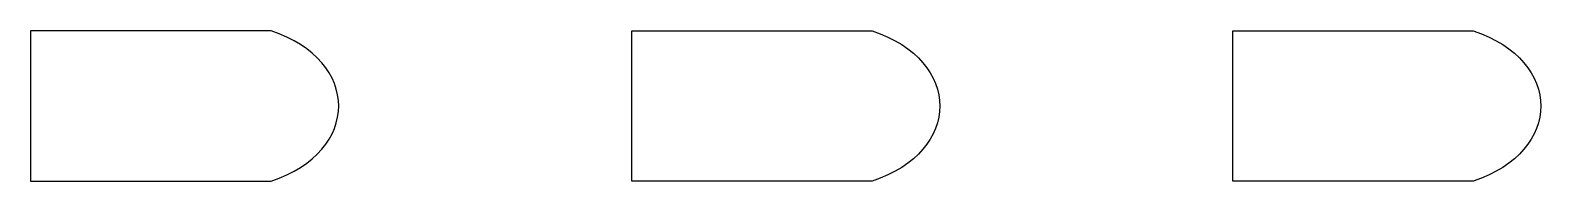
# Model space of a CAD drawing. Header units: millimetres. Extents: x 10 to 265, y 5 to 30.
import ezdxf

# ---------------------------------------------------------------- set-up
doc = ezdxf.new("R2010")
doc.units = ezdxf.units.MM

msp = doc.modelspace()

# ---------------------------------------------------------------- linework, layer by layer
for p, q in [((124.8, 30), (150, 30)), ((224.8, 30), (250, 30))]:
    msp.add_line(p, q)
for points, knots in [([(24.8, 30), (33.2, 30), (41.6, 30), (50, 30), (65, 25), (65, 10), (50, 5), (36.666667, 5), (23.333333, 5), (10, 5), (10, 13.333333), (10, 21.666667), (10, 30), (14.933333, 30), (19.866667, 30), (24.8, 30)], [0, 0, 0, 0, 1, 1, 1, 2, 2, 2, 3, 3, 3, 4, 4, 4, 5, 5, 5, 5]), ([(150, 30), (165, 25), (165, 10), (150, 5), (136.666667, 5), (123.333333, 5), (110, 5), (110, 13.333333), (110, 21.666667), (110, 30), (114.933333, 30), (119.866667, 30), (124.8, 30)], [0, 0, 0, 0, 1, 1, 1, 2, 2, 2, 3, 3, 3, 4, 4, 4, 4]), ([(250, 30), (265, 25), (265, 10), (250, 5), (236.666667, 5), (223.333333, 5), (210, 5), (210, 13.333333), (210, 21.666667), (210, 30), (214.933333, 30), (219.866667, 30), (224.8, 30)], [0, 0, 0, 0, 1, 1, 1, 2, 2, 2, 3, 3, 3, 4, 4, 4, 4])]:
    msp.add_open_spline(points, degree=3, knots=knots)

doc.saveas('drawing.dxf')
